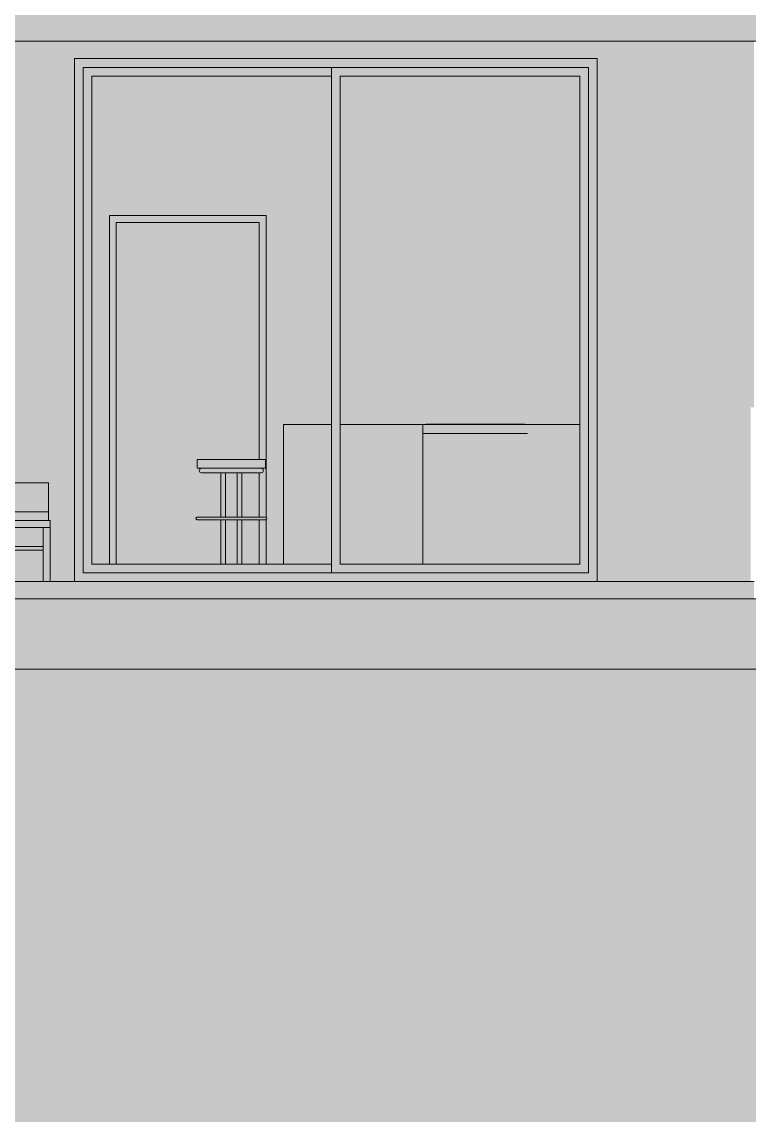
# Model space of a CAD drawing. Header units: centimetres. Extents: x -4381 to 5639, y -3920 to 4826.
# Drawn here: x 179.48 to 183.66, y 7.56 to 13.83 of the extents above; entities that cross this region are included whole.
import ezdxf
from ezdxf.xclip import XClip

# ---------------------------------------------------------------- set-up
doc = ezdxf.new("R2010")
doc.units = ezdxf.units.CM
doc.header["$MEASUREMENT"] = 0
doc.header["$XCLIPFRAME"] = 0
doc.set_wipeout_variables(frame=1)
doc.linetypes.add('Wipeout_Contour', pattern=[100, 0, -100])
for name, color, linetype in [('01- MOBILIER', 7, 'Continuous'), ('Dalles', 7, 'Continuous'), ('Drawing & Figure', 7, 'Continuous'), ('Structural - Bearing', 7, 'Continuous')]:
    doc.layers.add(name, color=color, linetype=linetype)
for name, color, linetype, lineweight in [('01- MOBILIER_Pen_No__1', 7, 'Continuous', 5), ('01- MOBILIER_Pen_No__18', 9, 'Continuous', 5), ('01- MOBILIER_Pen_No__7', 7, 'Continuous', 5), ('0_Pen_No__1', 7, 'Continuous', 5), ('0_Pen_No__2', 8, 'Continuous', 5), ('Dalles_Pen_No__1', 7, 'Continuous', 5), ('Structural - Bearing_Pen_No__1', 7, 'Continuous', 5), ('Structural - Bearing_Pen_No__18', 9, 'Continuous', 5), ('Structural - Bearing_Pen_No__7', 7, 'Continuous', 5)]:
    doc.layers.add(name, color=color, linetype=linetype, lineweight=lineweight)
for name, color, linetype, lineweight, true_color in [('01- MOBILIER_Pen_No__186', 7, 'Continuous', 5, 0xe8e8e8), ('01- MOBILIER_Pen_No__62', 7, 'Continuous', 5, 0xaaaaaa), ('03-Personnages.2D_Pen_No__58', 7, 'Continuous', 5, 0xdf0000), ('0_Pen_No__102', 7, 'Continuous', 5, 0xcccccc), ('Dalles_Pen_No__178', 7, 'Continuous', 5, 0xbda888), ('Dalles_Pen_No__61', 7, 'Continuous', 5, 0x6a6a6a), ('Structural - Bearing_Pen_No__102', 7, 'Continuous', 5, 0xcccccc), ('Structural - Bearing_Pen_No__112', 7, 'Continuous', 5, 0xd5aaaa), ('Structural - Bearing_Pen_No__178', 7, 'Continuous', 5, 0xbda888)]:
    doc.layers.add(name, color=color, linetype=linetype, lineweight=lineweight, true_color=true_color)

# ---------------------------------------------------------------- blocks, each defined once
blk = doc.blocks.new('Drawing_15_15', base_point=(-267.6734, 10.6179))
at = {"color": 254, "linetype": 'Wipeout_Contour', "lineweight": 0, "ltscale": 1102.961805}
blk.add_wipeout([(183.3853, 13.7179), (183.3853, 10.6179), (183.6653, 10.6179), (183.6653, 11.6179), (183.6853, 11.6179), (183.6853, 13.7179)], dxfattribs=at).dxf.layer = 'Structural - Bearing'
at = {"color": 254, "linetype": 'Wipeout_Contour', "lineweight": 0, "ltscale": 720.8977}
blk.add_wipeout([(179.8353, 10.6679), (179.8353, 13.5679), (179.7853, 13.5679), (179.7853, 10.6679)], dxfattribs=at).dxf.layer = 'Structural - Bearing'
at = {"color": 254, "linetype": 'Wipeout_Contour', "lineweight": 0, "ltscale": 732.671045}
blk.add_wipeout([(182.7353, 13.5679), (182.7353, 10.6679), (182.7853, 10.6679), (182.7853, 13.5679)], dxfattribs=at).dxf.layer = 'Structural - Bearing'
at = {"color": 254, "linetype": 'Wipeout_Contour', "lineweight": 0, "ltscale": 1417.255943}
blk.add_wipeout([(172.3353, 10.1179), (174.3353, 10.1179), (174.3353, 10.3179), (174.6353, 10.3179), (174.6353, 10.1144), (185.4853, 10.1144), (185.4853, 10.5179), (172.3353, 10.5179)], dxfattribs=at).dxf.layer = 'Structural - Bearing'
at = {"color": 254, "linetype": 'Wipeout_Contour', "lineweight": 0, "ltscale": 1949.553127}
blk.add_wipeout([(171.2353, 9.3144), (171.2353, 8.2641), (171.834, 8.0562), (172.6538, 7.7783), (173.3279, 7.5562), (174.174, 7.2179), (179.4853, 7.2179), (179.4853, 6.2594), (180.4144, 6.1562), (186.2853, 6.1562), (186.2853, 9.3144)], dxfattribs=at).dxf.layer = 'Structural - Bearing'
at = {"layer": 'Structural - Bearing_Pen_No__112', "linetype": 'Continuous', "ltscale": 10}
blk.add_hatch(color=256, dxfattribs=at).paths.add_polyline_path([(183.3853, 13.7179), (183.3853, 10.6179), (183.6653, 10.6179), (183.6653, 11.6179), (183.6853, 11.6179), (183.6853, 13.7179)])
at = {"layer": 'Structural - Bearing_Pen_No__178', "linetype": 'Continuous', "ltscale": 10}
for points in [[(172.3353, 10.1179), (174.3353, 10.1179), (174.3353, 10.3179), (174.6353, 10.3179), (174.6353, 10.1144), (185.4853, 10.1144), (185.4853, 10.5179), (172.3353, 10.5179)], [(171.2353, 9.3144), (171.2353, 8.2641), (171.834, 8.0562), (172.6538, 7.7783), (173.3279, 7.5562), (174.174, 7.2179), (179.4853, 7.2179), (179.4853, 6.2594), (180.4144, 6.1562), (186.2853, 6.1562), (186.2853, 9.3144)]]:
    blk.add_hatch(color=256, dxfattribs=at).paths.add_polyline_path(points)
at = {"layer": 'Structural - Bearing_Pen_No__18', "linetype": 'Continuous', "ltscale": 10}
for points in [[(179.8353, 10.6679), (179.8353, 13.5679), (179.7853, 13.5679), (179.7853, 10.6679)], [(182.7353, 13.5679), (182.7353, 10.6679), (182.7853, 10.6679), (182.7853, 13.5679)]]:
    blk.add_hatch(color=256, dxfattribs=at).paths.add_polyline_path(points)
at = {"color": 254, "linetype": 'Wipeout_Contour', "lineweight": 0, "ltscale": 717.604385}
blk.add_wipeout([(172.0353, 14.1179), (172.0353, 13.7179), (185.6853, 13.7179), (185.6853, 14.1179)], dxfattribs=at).dxf.layer = 'Dalles'
at = {"color": 254, "linetype": 'Wipeout_Contour', "lineweight": 0, "ltscale": 1090.689993}
blk.add_wipeout([(179.7853, 13.6179), (179.7853, 13.5679), (179.8353, 13.5679), (182.7353, 13.5679), (182.7853, 13.5679), (182.7853, 13.6179)], dxfattribs=at).dxf.layer = 'Structural - Bearing'
at = {"color": 254, "linetype": 'Wipeout_Contour', "lineweight": 0, "ltscale": 721.095705}
blk.add_wipeout([(179.8853, 10.7179), (179.8853, 13.5179), (179.8353, 13.5179), (179.8353, 10.7179)], dxfattribs=at).dxf.layer = 'Structural - Bearing'
at = {"color": 254, "linetype": 'Wipeout_Contour', "lineweight": 0, "ltscale": 732.469976}
blk.add_wipeout([(182.6853, 13.5179), (182.6853, 10.7179), (182.7353, 10.7179), (182.7353, 13.5179)], dxfattribs=at).dxf.layer = 'Structural - Bearing'
at = {"color": 254, "linetype": 'Wipeout_Contour', "lineweight": 0, "ltscale": 1089.649787}
blk.add_wipeout([(179.7853, 10.6679), (179.7853, 10.6179), (182.7853, 10.6179), (182.7853, 10.6679), (182.7353, 10.6679), (179.8353, 10.6679)], dxfattribs=at).dxf.layer = 'Structural - Bearing'
at = {"color": 254, "linetype": 'Wipeout_Contour', "lineweight": 0, "ltscale": 716.129832}
blk.add_wipeout([(171.2353, 10.1144), (171.2353, 9.6144), (186.2853, 9.6144), (186.2853, 10.1144)], dxfattribs=at).dxf.layer = 'Structural - Bearing'
at = {"layer": 'Dalles_Pen_No__61', "linetype": 'Continuous', "ltscale": 10}
blk.add_hatch(color=256, dxfattribs=at).paths.add_polyline_path([(172.0353, 14.1179), (172.0353, 13.7179), (185.6853, 13.7179), (185.6853, 14.1179)])
at = {"layer": 'Structural - Bearing_Pen_No__178', "linetype": 'Continuous', "ltscale": 10}
blk.add_hatch(color=256, dxfattribs=at).paths.add_polyline_path([(171.2353, 10.1144), (171.2353, 9.6144), (186.2853, 9.6144), (186.2853, 10.1144)])
at = {"layer": 'Structural - Bearing_Pen_No__18', "linetype": 'Continuous', "ltscale": 10}
for points in [[(179.7853, 13.6179), (179.7853, 13.5679), (179.8353, 13.5679), (182.7353, 13.5679), (182.7853, 13.5679), (182.7853, 13.6179)], [(179.8853, 10.7179), (179.8853, 13.5179), (179.8353, 13.5179), (179.8353, 10.7179)], [(182.6853, 13.5179), (182.6853, 10.7179), (182.7353, 10.7179), (182.7353, 13.5179)], [(179.7853, 10.6679), (179.7853, 10.6179), (182.7853, 10.6179), (182.7853, 10.6679), (182.7353, 10.6679), (179.8353, 10.6679)]]:
    blk.add_hatch(color=256, dxfattribs=at).paths.add_polyline_path(points)
at = {"layer": '0_Pen_No__1', "linetype": 'Continuous', "ltscale": 10}
for p, q in [((171.2353, 10.1144), (186.2853, 10.1144)), ((185.4853, 10.1144), (172.0353, 10.1144))]:
    blk.add_line(p, q, dxfattribs=at)
at = {"layer": 'Structural - Bearing_Pen_No__1', "linetype": 'Continuous', "ltscale": 10}
blk.add_line((186.2853, 10.1144), (171.2353, 10.1144), dxfattribs=at)
at = {"color": 254, "linetype": 'Wipeout_Contour', "lineweight": 0, "ltscale": 716.04311}
blk.add_wipeout([(171.2353, 9.6144), (171.2353, 9.3144), (186.2853, 9.3144), (186.2853, 9.6144)], dxfattribs=at).dxf.layer = 'Dalles'
at = {"color": 254, "linetype": 'Wipeout_Contour', "lineweight": 0, "ltscale": 905.041837}
blk.add_wipeout([(179.8353, 13.5179), (179.8853, 13.5179), (181.2603, 13.5179), (181.2603, 13.5679), (179.8353, 13.5679)], dxfattribs=at).dxf.layer = 'Structural - Bearing'
at = {"color": 254, "linetype": 'Wipeout_Contour', "lineweight": 0, "ltscale": 904.15789}
blk.add_wipeout([(179.8353, 10.6679), (181.2603, 10.6679), (181.2603, 10.7179), (179.8853, 10.7179), (179.8353, 10.7179)], dxfattribs=at).dxf.layer = 'Structural - Bearing'
at = {"layer": '0_Pen_No__2', "linetype": 'Continuous', "ltscale": 10}
blk.add_hatch(color=256, dxfattribs=at).paths.add_polyline_path([(171.2353, 10.1144), (171.2353, 8.2641), (174.174, 7.2179), (179.4853, 7.2179), (179.4853, 6.1562), (185.7853, 6.1562), (186.2853, 6.1562), (186.2853, 8.2641), (186.2853, 10.1144)])
at = {"layer": 'Dalles_Pen_No__178', "linetype": 'Continuous', "ltscale": 10}
blk.add_hatch(color=256, dxfattribs=at).paths.add_polyline_path([(171.2353, 9.6144), (171.2353, 9.3144), (186.2853, 9.3144), (186.2853, 9.6144)])
at = {"layer": 'Structural - Bearing_Pen_No__18', "linetype": 'Continuous', "ltscale": 10}
for points in [[(179.8353, 13.5179), (179.8853, 13.5179), (181.2603, 13.5179), (181.2603, 13.5679), (179.8353, 13.5679)], [(179.8353, 10.6679), (181.2603, 10.6679), (181.2603, 10.7179), (179.8853, 10.7179), (179.8353, 10.7179)]]:
    blk.add_hatch(color=256, dxfattribs=at).paths.add_polyline_path(points)
at = {"color": 254, "linetype": 'Wipeout_Contour', "lineweight": 0, "ltscale": 723.938732}
blk.add_wipeout([(179.8853, 13.5179), (179.8853, 10.7179), (181.2603, 10.7179), (181.2603, 13.5179)], dxfattribs=at).dxf.layer = 'Structural - Bearing'
at = {"layer": 'Structural - Bearing_Pen_No__102', "linetype": 'Continuous', "ltscale": 10}
blk.add_hatch(color=256, dxfattribs=at).paths.add_polyline_path([(179.8853, 13.5179), (179.8853, 10.7179), (181.2603, 10.7179), (181.2603, 13.5179)])
at = {"color": 254, "linetype": 'Wipeout_Contour', "lineweight": 0, "ltscale": 726.78274}
blk.add_wipeout([(181.3103, 10.7179), (181.3103, 13.5179), (181.2603, 13.5179), (181.2603, 10.7179)], dxfattribs=at).dxf.layer = 'Structural - Bearing'
at = {"layer": 'Structural - Bearing_Pen_No__18', "linetype": 'Continuous', "ltscale": 10}
blk.add_hatch(color=256, dxfattribs=at).paths.add_polyline_path([(181.3103, 10.7179), (181.3103, 13.5179), (181.2603, 13.5179), (181.2603, 10.7179)])
at = {"color": 254, "linetype": 'Wipeout_Contour', "lineweight": 0, "ltscale": 1094.931848}
blk.add_wipeout([(182.7353, 13.5679), (181.2603, 13.5679), (181.2603, 13.5179), (181.3103, 13.5179), (182.6853, 13.5179), (182.7353, 13.5179)], dxfattribs=at).dxf.layer = 'Structural - Bearing'
at = {"color": 254, "linetype": 'Wipeout_Contour', "lineweight": 0, "ltscale": 1093.935462}
blk.add_wipeout([(181.2603, 10.6679), (182.7353, 10.6679), (182.7353, 10.7179), (182.6853, 10.7179), (181.3103, 10.7179), (181.2603, 10.7179)], dxfattribs=at).dxf.layer = 'Structural - Bearing'
at = {"layer": 'Structural - Bearing_Pen_No__18', "linetype": 'Continuous', "ltscale": 10}
for points in [[(182.7353, 13.5679), (181.2603, 13.5679), (181.2603, 13.5179), (181.3103, 13.5179), (182.6853, 13.5179), (182.7353, 13.5179)], [(181.2603, 10.6679), (182.7353, 10.6679), (182.7353, 10.7179), (182.6853, 10.7179), (181.3103, 10.7179), (181.2603, 10.7179)]]:
    blk.add_hatch(color=256, dxfattribs=at).paths.add_polyline_path(points)
at = {"color": 254, "linetype": 'Wipeout_Contour', "lineweight": 0, "ltscale": 729.625875}
blk.add_wipeout([(182.6853, 10.7179), (182.6853, 13.5179), (181.3103, 13.5179), (181.3103, 10.7179)], dxfattribs=at).dxf.layer = 'Structural - Bearing'
at = {"layer": 'Structural - Bearing_Pen_No__102', "linetype": 'Continuous', "ltscale": 10}
blk.add_hatch(color=256, dxfattribs=at).paths.add_polyline_path([(182.6853, 10.7179), (182.6853, 13.5179), (181.3103, 13.5179), (181.3103, 10.7179)])
at = {"color": 254, "linetype": 'Wipeout_Contour', "lineweight": 0, "ltscale": 4986.164453}
blk.add_wipeout([(172.0353, 10.6179), (172.5853, 10.6179), (172.5853, 13.6179), (174.5853, 13.6179), (174.5853, 10.6179), (175.4951, 10.6179), (175.4951, 10.9679), (175.5051, 10.9679), (175.5051, 11.1835), (175.6853, 11.1835), (175.6853, 13.6179), (178.6853, 13.6179), (178.6853, 10.6179), (178.9951, 10.6179), (178.9951, 10.9679), (179.0051, 10.9679), (179.0051, 11.1835), (179.6351, 11.1835), (179.6351, 10.9679), (179.6451, 10.9679), (179.6451, 10.6179), (179.7853, 10.6179), (179.7853, 13.6179), (182.7853, 13.6179), (182.7853, 10.6179), (183.3853, 10.6179), (183.3853, 13.7179), (172.0353, 13.7179)], dxfattribs=at).dxf.layer = 'Structural - Bearing'
at = {"layer": 'Structural - Bearing_Pen_No__112', "linetype": 'Continuous', "ltscale": 10}
blk.add_hatch(color=256, dxfattribs=at).paths.add_polyline_path([(172.0353, 10.6179), (172.5853, 10.6179), (172.5853, 13.6179), (174.5853, 13.6179), (174.5853, 10.6179), (175.4951, 10.6179), (175.4951, 10.9679), (175.5051, 10.9679), (175.5051, 11.1835), (175.6853, 11.1835), (175.6853, 13.6179), (178.6853, 13.6179), (178.6853, 10.6179), (178.9951, 10.6179), (178.9951, 10.9679), (179.0051, 10.9679), (179.0051, 11.1835), (179.6351, 11.1835), (179.6351, 10.9679), (179.6451, 10.9679), (179.6451, 10.6179), (179.7853, 10.6179), (179.7853, 13.6179), (182.7853, 13.6179), (182.7853, 10.6179), (183.3853, 10.6179), (183.3853, 13.7179), (172.0353, 13.7179)])
at = {"layer": '01- MOBILIER_Pen_No__7', "linetype": 'Continuous', "ltscale": 10}
for p, q in [((180.9853, 11.5179), (181.2603, 11.5179)), ((180.9853, 11.5179), (180.9853, 10.7179)), ((181.3103, 11.5179), (181.7853, 11.5179)), ((182.6853, 11.5179), (181.7853, 11.5179)), ((181.7853, 11.5179), (181.7853, 10.7179)), ((181.7953, 11.5187), (181.8021, 11.5199)), ((181.7953, 11.5187), (181.7953, 11.5179)), ((181.7953, 11.5179), (182.3753, 11.5187)), ((181.8021, 11.5199), (182.3685, 11.5199)), ((181.8572, 11.5209), (181.8475, 11.5209)), ((181.8475, 11.5199), (181.8475, 11.5209)), ((181.8838, 11.5209), (181.8572, 11.5209)), ((181.8572, 11.5199), (181.8572, 11.5209)), ((181.92, 11.5209), (181.8838, 11.5209)), ((181.8838, 11.5199), (181.8838, 11.5209)), ((181.9563, 11.5209), (181.92, 11.5209)), ((181.92, 11.5199), (181.92, 11.5209)), ((181.9828, 11.5209), (181.9563, 11.5209)), ((181.9563, 11.5199), (181.9563, 11.5209)), ((181.9925, 11.5209), (181.9828, 11.5209)), ((181.9828, 11.5199), (181.9828, 11.5209)), ((181.9925, 11.5199), (181.9925, 11.5209)), ((182.0062, 11.5209), (181.9925, 11.5209)), ((182.0446, 11.5209), (182.0062, 11.5209)), ((182.0062, 11.5199), (182.0062, 11.5209)), ((182.0587, 11.5209), (182.0446, 11.5209)), ((182.0446, 11.5199), (182.0446, 11.5209)), ((182.0587, 11.5199), (182.0587, 11.5209)), ((182.1082, 11.5209), (182.0825, 11.5209)), ((182.0825, 11.5199), (182.0825, 11.5209)), ((182.1082, 11.5199), (182.1082, 11.5209)), ((182.1419, 11.5209), (182.1325, 11.5209)), ((182.1325, 11.5199), (182.1325, 11.5209)), ((182.1675, 11.5209), (182.1419, 11.5209)), ((182.1419, 11.5199), (182.1419, 11.5209)), ((182.2025, 11.5209), (182.1675, 11.5209)), ((182.1675, 11.5199), (182.1675, 11.5209)), ((182.2375, 11.5209), (182.2025, 11.5209)), ((182.2025, 11.5199), (182.2025, 11.5209)), ((182.2631, 11.5209), (182.2375, 11.5209)), ((182.2375, 11.5199), (182.2375, 11.5209)), ((182.2725, 11.5209), (182.2631, 11.5209)), ((182.2631, 11.5199), (182.2631, 11.5209)), ((182.2725, 11.5199), (182.2725, 11.5209)), ((182.2771, 11.5209), (182.2725, 11.5209)), ((182.2968, 11.5209), (182.2771, 11.5209)), ((182.2771, 11.5199), (182.2771, 11.5209)), ((182.3225, 11.5209), (182.2968, 11.5209)), ((182.2968, 11.5199), (182.2968, 11.5209)), ((182.3225, 11.5199), (182.3225, 11.5209)), ((182.3685, 11.5199), (182.3753, 11.5187)), ((182.3753, 11.5187), (182.3753, 11.5179)), ((182.3853, 11.4679), (181.7853, 11.4679)), ((180.5121, 11.3179), (180.4884, 11.3179)), ((180.4884, 11.3179), (180.4884, 11.2679)), ((180.5568, 11.3179), (180.5121, 11.3179)), ((180.6169, 11.3179), (180.5568, 11.3179)), ((180.6853, 11.3179), (180.6169, 11.3179)), ((180.7537, 11.3179), (180.6853, 11.3179)), ((180.8139, 11.3179), (180.7537, 11.3179)), ((180.8585, 11.3179), (180.8139, 11.3179)), ((180.8823, 11.3179), (180.8585, 11.3179)), ((180.8823, 11.3179), (180.8823, 11.2679)), ((180.5121, 11.2679), (180.4884, 11.2679)), ((180.5023, 11.2591), (180.5015, 11.2545)), ((180.5015, 11.2545), (180.5023, 11.25)), ((180.5046, 11.2631), (180.5023, 11.2591)), ((180.5023, 11.25), (180.5046, 11.246)), ((180.5081, 11.2661), (180.5046, 11.2631)), ((180.5046, 11.246), (180.5081, 11.243)), ((180.5124, 11.2677), (180.5081, 11.2661)), ((180.5081, 11.243), (180.5124, 11.2414)), ((180.5568, 11.2679), (180.5121, 11.2679)), ((180.5124, 11.2677), (180.5332, 11.2677)), ((180.5124, 11.2414), (180.5332, 11.2414)), ((180.5332, 11.2677), (180.5724, 11.2677)), ((180.5332, 11.2414), (180.5724, 11.2414)), ((180.6169, 11.2679), (180.5568, 11.2679)), ((180.5724, 11.2677), (180.6253, 11.2677)), ((180.5724, 11.2414), (180.6253, 11.2414)), ((180.6853, 11.2679), (180.6169, 11.2679)), ((180.6253, 11.2677), (180.6853, 11.2677)), ((180.6253, 11.2414), (180.6853, 11.2414)), ((180.6255, 11.2324), (180.6255, 11.2414)), ((180.6255, 11.2179), (180.6255, 11.2324)), ((180.6522, 11.2324), (180.6522, 11.2414)), ((180.6522, 11.2179), (180.6522, 11.2324)), ((180.7537, 11.2679), (180.6853, 11.2679)), ((180.6853, 11.2677), (180.7454, 11.2677)), ((180.6853, 11.2414), (180.7454, 11.2414)), ((180.7185, 11.2324), (180.7185, 11.2414)), ((180.7185, 11.2179), (180.7185, 11.2324)), ((180.7452, 11.2324), (180.7452, 11.2414)), ((180.7452, 11.2179), (180.7452, 11.2324)), ((180.7454, 11.2677), (180.7982, 11.2677)), ((180.7454, 11.2414), (180.7982, 11.2414)), ((180.8139, 11.2679), (180.7537, 11.2679)), ((180.7982, 11.2677), (180.8375, 11.2677)), ((180.7982, 11.2414), (180.8375, 11.2414)), ((180.8585, 11.2679), (180.8139, 11.2679)), ((180.8375, 11.2677), (180.8583, 11.2677)), ((180.8375, 11.2414), (180.8583, 11.2414)), ((180.8583, 11.2677), (180.8626, 11.2661)), ((180.8626, 11.243), (180.8583, 11.2414)), ((180.8823, 11.2679), (180.8585, 11.2679)), ((180.8626, 11.2661), (180.8661, 11.2631)), ((180.8661, 11.246), (180.8626, 11.243)), ((180.8661, 11.2631), (180.8684, 11.2591)), ((180.8684, 11.25), (180.8661, 11.246)), ((180.8684, 11.2591), (180.8692, 11.2545)), ((180.8692, 11.2545), (180.8684, 11.25)), ((180.6255, 11.2022), (180.6255, 11.2179)), ((180.6255, 11.1871), (180.6255, 11.2022)), ((180.6257, 10.9871), (180.6257, 11.1882)), ((180.652, 10.9871), (180.652, 11.1882)), ((180.6522, 11.2022), (180.6522, 11.2179)), ((180.6522, 11.1871), (180.6522, 11.2022)), ((180.7185, 11.2022), (180.7185, 11.2179)), ((180.7185, 11.1871), (180.7185, 11.2022)), ((180.7187, 10.9871), (180.7187, 11.1882)), ((180.745, 10.9871), (180.745, 11.1882)), ((180.7452, 11.2022), (180.7452, 11.2179)), ((180.7452, 11.1871), (180.7452, 11.2022)), ((180.4829, 10.9835), (180.482, 10.9811)), ((180.482, 10.9811), (180.482, 10.9786)), ((180.482, 10.9786), (180.4829, 10.9762)), ((180.4845, 10.9854), (180.4829, 10.9835)), ((180.4867, 10.9867), (180.4845, 10.9854)), ((180.4891, 10.9871), (180.4867, 10.9867)), ((180.4891, 10.9871), (180.4896, 10.9871)), ((180.4896, 10.9871), (180.4926, 10.9871)), ((180.5448, 10.9871), (180.4926, 10.9871)), ((180.6113, 10.9871), (180.5448, 10.9871)), ((180.6853, 10.9871), (180.6113, 10.9871)), ((180.7593, 10.9871), (180.6853, 10.9871)), ((180.8258, 10.9871), (180.7593, 10.9871)), ((180.8781, 10.9871), (180.8258, 10.9871)), ((180.8811, 10.9871), (180.8781, 10.9871)), ((180.8815, 10.9871), (180.8811, 10.9871)), ((180.884, 10.9867), (180.8815, 10.9871)), ((180.8862, 10.9854), (180.884, 10.9867)), ((180.8878, 10.9835), (180.8862, 10.9854)), ((180.8887, 10.9811), (180.8878, 10.9835)), ((180.8878, 10.9762), (180.8887, 10.9786)), ((180.8887, 10.9786), (180.8887, 10.9811)), ((180.4829, 10.9762), (180.4845, 10.9742)), ((180.4845, 10.9742), (180.4867, 10.973)), ((180.4867, 10.973), (180.4891, 10.9725)), ((180.4891, 10.9725), (180.4896, 10.9725)), ((180.4896, 10.9725), (180.4926, 10.9725)), ((180.5448, 10.9725), (180.4926, 10.9725)), ((180.6113, 10.9725), (180.5448, 10.9725)), ((180.6853, 10.9725), (180.6113, 10.9725)), ((180.6257, 10.7179), (180.6257, 10.9725)), ((180.652, 10.7179), (180.652, 10.9725)), ((180.7593, 10.9725), (180.6853, 10.9725)), ((180.7187, 10.7179), (180.7187, 10.9725)), ((180.745, 10.7179), (180.745, 10.9725)), ((180.8258, 10.9725), (180.7593, 10.9725)), ((180.8781, 10.9725), (180.8258, 10.9725)), ((180.8811, 10.9725), (180.8781, 10.9725)), ((180.8815, 10.9725), (180.8811, 10.9725)), ((180.8815, 10.9725), (180.884, 10.973)), ((180.884, 10.973), (180.8862, 10.9742)), ((180.8862, 10.9742), (180.8878, 10.9762))]:
    blk.add_line(p, q, dxfattribs=at)
at = {"layer": 'Dalles_Pen_No__1', "linetype": 'Continuous', "ltscale": 10}
blk.add_line((185.6853, 13.7179), (172.0353, 13.7179), dxfattribs=at)
at = {"layer": 'Structural - Bearing_Pen_No__1', "linetype": 'Continuous', "ltscale": 10}
for p, q in [((182.7853, 13.6179), (179.7853, 13.6179)), ((179.8353, 13.5679), (179.8353, 10.6679)), ((181.2603, 13.5679), (179.8353, 13.5679)), ((181.2603, 13.5179), (181.2603, 13.5679)), ((181.2603, 13.5679), (182.7353, 13.5679)), ((182.7353, 13.5679), (182.7353, 13.5179)), ((179.8853, 13.5179), (179.8853, 10.7179)), ((181.2603, 13.5179), (179.8853, 13.5179)), ((181.2603, 10.7179), (181.2603, 13.5179)), ((181.3103, 13.5179), (181.3103, 10.7179)), ((182.6853, 13.5179), (181.3103, 13.5179)), ((182.6853, 10.7179), (182.6853, 13.5179)), ((182.7353, 13.5179), (182.7353, 10.7179)), ((179.9853, 10.7179), (179.9853, 12.7179)), ((179.9853, 12.7179), (180.8853, 12.7179)), ((180.8853, 12.7179), (180.8853, 10.9859)), ((180.8853, 10.9738), (180.8853, 10.7179)), ((179.8353, 10.6679), (181.2603, 10.6679)), ((179.8853, 10.7179), (181.2603, 10.7179)), ((181.2603, 10.6679), (181.2603, 10.7179)), ((182.7353, 10.6679), (181.2603, 10.6679)), ((181.3103, 10.7179), (182.6853, 10.7179)), ((182.7353, 10.7179), (182.7353, 10.6679))]:
    blk.add_line(p, q, dxfattribs=at)
at = {"layer": 'Structural - Bearing_Pen_No__7', "linetype": 'Continuous', "ltscale": 10}
for p, q in [((180.0253, 10.7179), (180.0253, 12.6779)), ((180.0253, 12.6779), (180.8453, 12.6779)), ((180.8453, 12.6779), (180.8453, 11.3179)), ((180.8453, 11.2679), (180.8453, 11.2677)), ((180.8453, 11.2414), (180.8453, 10.9871)), ((180.8453, 10.9725), (180.8453, 10.7179))]:
    blk.add_line(p, q, dxfattribs=at)
at = {"color": 254, "linetype": 'Wipeout_Contour', "lineweight": 0, "ltscale": 718.600229}
blk.add_wipeout([(179.6051, 10.9279), (179.0351, 10.9279), (179.0351, 10.8179), (179.6051, 10.8179)], dxfattribs=at).dxf.layer = 'Structural - Bearing'
at = {"layer": 'Structural - Bearing_Pen_No__112', "linetype": 'Continuous', "ltscale": 10}
blk.add_hatch(color=256, dxfattribs=at).paths.add_polyline_path([(179.6051, 10.9279), (179.0351, 10.9279), (179.0351, 10.8179), (179.6051, 10.8179)])
at = {"color": 254, "linetype": 'Wipeout_Contour', "lineweight": 0, "ltscale": 718.618415}
blk.add_wipeout([(179.6451, 10.9279), (179.6451, 10.9679), (178.9951, 10.9679), (178.9951, 10.9279)], dxfattribs=at).dxf.layer = '01- MOBILIER'
at = {"color": 254, "linetype": 'Wipeout_Contour', "lineweight": 0, "ltscale": 718.560623}
blk.add_wipeout([(179.6051, 10.7979), (179.0351, 10.7979), (179.0351, 10.6179), (179.6051, 10.6179)], dxfattribs=at).dxf.layer = 'Structural - Bearing'
at = {"layer": '01- MOBILIER_Pen_No__62', "linetype": 'Continuous', "ltscale": 10}
blk.add_hatch(color=256, dxfattribs=at).paths.add_polyline_path([(179.6451, 10.9279), (179.6451, 10.9679), (178.9951, 10.9679), (178.9951, 10.9279)])
at = {"layer": 'Structural - Bearing_Pen_No__112', "linetype": 'Continuous', "ltscale": 10}
blk.add_hatch(color=256, dxfattribs=at).paths.add_polyline_path([(179.6051, 10.7979), (179.0351, 10.7979), (179.0351, 10.6179), (179.6051, 10.6179)])
at = {"color": 254, "linetype": 'Wipeout_Contour', "lineweight": 0, "ltscale": 718.629411}
blk.add_wipeout([(179.6351, 10.9679), (179.6351, 11.0179), (179.0051, 11.0179), (179.0051, 10.9679)], dxfattribs=at).dxf.layer = '01- MOBILIER'
at = {"color": 254, "linetype": 'Wipeout_Contour', "lineweight": 0, "ltscale": 719.794276}
blk.add_wipeout([(179.6451, 10.6179), (179.6451, 10.9279), (179.6051, 10.9279), (179.6051, 10.6179)], dxfattribs=at).dxf.layer = '01- MOBILIER'
at = {"layer": '01- MOBILIER_Pen_No__18', "linetype": 'Continuous', "ltscale": 10}
blk.add_hatch(color=256, dxfattribs=at).paths.add_polyline_path([(179.6351, 10.9679), (179.6351, 11.0179), (179.0051, 11.0179), (179.0051, 10.9679)])
at = {"layer": '01- MOBILIER_Pen_No__62', "linetype": 'Continuous', "ltscale": 10}
blk.add_hatch(color=256, dxfattribs=at).paths.add_polyline_path([(179.6451, 10.6179), (179.6451, 10.9279), (179.6051, 10.9279), (179.6051, 10.6179)])
at = {"layer": '01- MOBILIER_Pen_No__1', "linetype": 'Continuous', "ltscale": 10}
for p, q in [((179.6451, 10.9679), (178.9951, 10.9679)), ((179.6451, 10.9279), (178.9951, 10.9279)), ((179.6451, 10.9279), (179.6451, 10.9679))]:
    blk.add_line(p, q, dxfattribs=at)
at = {"color": 254, "linetype": 'Wipeout_Contour', "lineweight": 0, "ltscale": 718.655957}
blk.add_wipeout([(179.6351, 11.0179), (179.6351, 11.1835), (179.0051, 11.1835), (179.0051, 11.0179)], dxfattribs=at).dxf.layer = '01- MOBILIER'
at = {"color": 254, "linetype": 'Wipeout_Contour', "lineweight": 0, "ltscale": 718.584539}
blk.add_wipeout([(179.6051, 10.7979), (179.6051, 10.8179), (179.0351, 10.8179), (179.0351, 10.7979)], dxfattribs=at).dxf.layer = '01- MOBILIER'
at = {"color": 254, "linetype": 'Wipeout_Contour', "lineweight": 0, "ltscale": 713.295296}
blk.add_wipeout([(172.3353, 10.6179), (172.3353, 10.5179), (183.6853, 10.5179), (183.6853, 10.6179)], dxfattribs=at).dxf.layer = 'Dalles'
at = {"layer": '01- MOBILIER_Pen_No__186', "linetype": 'Continuous', "ltscale": 10}
blk.add_hatch(color=256, dxfattribs=at).paths.add_polyline_path([(179.6351, 11.0179), (179.6351, 11.1835), (179.0051, 11.1835), (179.0051, 11.0179)])
at = {"layer": '01- MOBILIER_Pen_No__62', "linetype": 'Continuous', "ltscale": 10}
blk.add_hatch(color=256, dxfattribs=at).paths.add_polyline_path([(179.6051, 10.7979), (179.6051, 10.8179), (179.0351, 10.8179), (179.0351, 10.7979)])
at = {"layer": '03-Personnages.2D_Pen_No__58', "linetype": 'Continuous', "lineweight": 0, "ltscale": 10, "true_color": 0x6f0000}
blk.add_hatch(color=16, dxfattribs=at).paths.add_polyline_path([(182.0191, 11.8264), (182.0207, 11.8028), (182.0135, 11.7879), (181.9999, 11.749), (181.9906, 11.7278), (181.9655, 11.7027), (181.9593, 11.6825), (181.9448, 11.6438), (181.9329, 11.6041), (181.9299, 11.5816), (181.937, 11.5772), (181.9352, 11.5663), (181.9339, 11.5253), (181.9387, 11.4572), (181.9596, 11.3113), (181.965, 11.3113), (181.9743, 11.2569), (181.986, 11.2101), (181.9883, 11.1961), (181.986, 11.1751), (181.9931, 11.1399), (181.9954, 11.1212), (181.986, 11.0579), (181.9814, 10.9925), (181.9789, 10.8396), (181.9649, 10.7501), (181.954, 10.7303), (181.9271, 10.698), (181.907, 10.6622), (181.8972, 10.6617), (181.8789, 10.6505), (181.8625, 10.6388), (181.8577, 10.6294), (181.8601, 10.6224), (181.8667, 10.6179), (181.9947, 10.6179), (182.003, 10.6257), (182.0098, 10.6524), (182.0135, 10.6747), (182.0175, 10.6811), (182.0309, 10.6889), (182.0331, 10.6796), (182.0333, 10.6549), (182.0309, 10.6199), (182.0354, 10.6178), (182.0425, 10.6199), (182.0425, 10.6421), (182.0416, 10.661), (182.0449, 10.6844), (182.0518, 10.7006), (182.0544, 10.717), (182.0518, 10.7334), (182.0449, 10.7521), (182.0402, 10.7638), (182.0378, 10.7757), (182.0378, 10.7966), (182.0425, 10.827), (182.0609, 10.9246), (182.0727, 10.969), (182.0796, 11.0111), (182.0868, 11.0556), (182.0844, 11.1), (182.082, 11.1259), (182.082, 11.1423), (182.0889, 11.1609), (182.0937, 11.1913), (182.0889, 11.2218), (182.0868, 11.2522), (182.082, 11.2826), (182.082, 11.3098), (182.1076, 11.3095), (182.1265, 11.2826), (182.1358, 11.236), (182.1429, 11.2032), (182.1686, 11.1469), (182.2038, 11.1119), (182.2202, 11.0791), (182.2342, 11.0251), (182.2506, 10.9854), (182.288, 10.9293), (182.3044, 10.8894), (182.3324, 10.824), (182.3419, 10.8052), (182.3409, 10.789), (182.3413, 10.7821), (182.3456, 10.7703), (182.3471, 10.7643), (182.3448, 10.7637), (182.3385, 10.7499), (182.3378, 10.7282), (182.3415, 10.7219), (182.3492, 10.709), (182.3535, 10.6826), (182.3542, 10.6623), (182.3538, 10.6384), (182.3574, 10.6263), (182.3651, 10.6179), (182.4275, 10.6179), (182.4311, 10.6297), (182.4318, 10.641), (182.4297, 10.6619), (182.4259, 10.6733), (182.4195, 10.6982), (182.4137, 10.7208), (182.4131, 10.7425), (182.4096, 10.7561), (182.4032, 10.7713), (182.3975, 10.7936), (182.3911, 10.8192), (182.3864, 10.8473), (182.384, 10.8801), (182.3676, 10.9479), (182.3467, 10.9994), (182.3303, 11.0463), (182.3184, 11.0931), (182.302, 11.1283), (182.2834, 11.168), (182.2623, 11.1984), (182.2482, 11.2453), (182.2411, 11.2945), (182.2389, 11.3079), (182.2455, 11.3078), (182.2448, 11.4015), (182.2441, 11.4518), (182.2399, 11.4951), (182.2454, 11.5032), (182.2516, 11.5084), (182.255, 11.5121), (182.2516, 11.5535), (182.2471, 11.6069), (182.2439, 11.6342), (182.2336, 11.6467), (182.2262, 11.6578), (182.224, 11.6642), (182.2305, 11.6758), (182.2407, 11.684), (182.2547, 11.6985), (182.2783, 11.7075), (182.2861, 11.695), (182.3036, 11.6792), (182.3059, 11.6779), (182.3256, 11.6968), (182.3462, 11.7128), (182.3765, 11.7384), (182.3885, 11.7433), (182.4325, 11.7762), (182.4477, 11.7945), (182.4497, 11.7994), (182.4485, 11.8122), (182.444, 11.8305), (182.4248, 11.872), (182.4116, 11.8892), (182.3821, 11.9237), (182.3648, 11.9513), (182.3492, 11.9756), (182.3408, 12.0029), (182.3209, 12.0284), (182.3124, 12.0313), (182.2793, 12.0431), (182.246, 12.0516), (182.2296, 12.0561), (182.2107, 12.0732), (182.2042, 12.0748), (182.1901, 12.0737), (182.1853, 12.0852), (182.1874, 12.0878), (182.1893, 12.0926), (182.1894, 12.105), (182.1907, 12.114), (182.1933, 12.1173), (182.1959, 12.1279), (182.197, 12.1424), (182.1956, 12.1604), (182.1958, 12.175), (182.194, 12.1958), (182.1886, 12.2153), (182.1793, 12.2404), (182.1589, 12.2588), (182.1498, 12.2671), (182.1327, 12.2696), (182.1258, 12.2687), (182.1133, 12.2674), (182.0928, 12.2649), (182.0891, 12.2641), (182.0822, 12.2625), (182.0688, 12.2564), (182.0611, 12.2491), (182.0576, 12.246), (182.0538, 12.2474), (182.0439, 12.2471), (182.0283, 12.2427), (182.0258, 12.236), (182.0258, 12.2295), (182.0284, 12.2265), (182.0343, 12.2267), (182.0325, 12.2216), (182.033, 12.2169), (182.0316, 12.2131), (182.0274, 12.2114), (182.02, 12.2107), (182.0128, 12.2099), (182.0151, 12.2126), (182.0186, 12.2187), (182.0224, 12.2274), (182.0251, 12.2366), (182.0253, 12.2447), (182.0218, 12.2471), (182.019, 12.2439), (182.012, 12.238), (182.0059, 12.2339), (182.0007, 12.2354), (181.9969, 12.2314), (181.9971, 12.2216), (181.9944, 12.2118), (181.9887, 12.2035), (181.9789, 12.1982), (181.9735, 12.1894), (181.9635, 12.1734), (181.9544, 12.1608), (181.9346, 12.14), (181.9245, 12.1253), (181.9218, 12.1202), (181.9156, 12.1211), (181.8974, 12.1228), (181.8832, 12.1226), (181.8768, 12.1206), (181.8653, 12.1024), (181.8386, 12.0644), (181.8069, 12.0026), (181.7997, 11.9791), (181.8006, 11.967), (181.8046, 11.9597), (181.8289, 11.9447), (181.8549, 11.9307), (181.9052, 11.9127), (181.9572, 11.8987), (182.0037, 11.8781)])
at = {"layer": '0_Pen_No__102', "linetype": 'Continuous', "lineweight": 0, "ltscale": 10, "true_color": 0x666666}
blk.add_hatch(color=251, dxfattribs=at).paths.add_polyline_path([(172.0353, 10.5179), (172.0353, 10.1144), (185.4853, 10.1144), (185.4853, 10.5179)])
at = {"layer": 'Dalles_Pen_No__178', "linetype": 'Continuous', "ltscale": 10}
blk.add_hatch(color=256, dxfattribs=at).paths.add_polyline_path([(172.3353, 10.6179), (172.3353, 10.5179), (183.6853, 10.5179), (183.6853, 10.6179)])
at = {"layer": '01- MOBILIER_Pen_No__1', "linetype": 'Continuous', "ltscale": 10}
for p, q in [((179.0051, 11.1835), (179.6351, 11.1835)), ((179.6351, 11.1835), (179.6351, 11.0179)), ((179.6351, 11.0179), (179.0051, 11.0179)), ((179.6351, 10.9679), (179.6351, 11.0179)), ((179.6051, 10.6179), (179.6051, 10.9279)), ((179.6451, 10.6179), (179.6451, 10.9279)), ((179.6051, 10.8179), (179.0351, 10.8179)), ((179.6051, 10.7979), (179.0351, 10.7979))]:
    blk.add_line(p, q, dxfattribs=at)
at = {"layer": '0_Pen_No__1', "linetype": 'Continuous', "ltscale": 10}
blk.add_line((172.0353, 10.5179), (185.4853, 10.5179), dxfattribs=at)
at = {"layer": 'Dalles_Pen_No__1', "linetype": 'Continuous', "ltscale": 10}
blk.add_line((183.6853, 10.6179), (172.3353, 10.6179), dxfattribs=at)
at = {"layer": 'Structural - Bearing_Pen_No__1', "linetype": 'Continuous', "ltscale": 10}
for p, q in [((179.7853, 13.6179), (179.7853, 10.6179)), ((182.7853, 10.6179), (182.7853, 13.6179)), ((172.3353, 10.5179), (185.4853, 10.5179))]:
    blk.add_line(p, q, dxfattribs=at)

msp = doc.modelspace()

# ---------------------------------------------------------------- block references
at = {"layer": 'Drawing & Figure', "color": 151, "linetype": 'Continuous', "lineweight": 5, "ltscale": 10, "true_color": 0x80c2ff}
ref = msp.add_blockref('Drawing_15_15', (-267.67341, 10.61787), dxfattribs=at)
XClip(ref).set_block_clipping_path([(150.8554874385, 0.9963282177), (191.9907812231, 21.3358905514)])

doc.saveas('drawing.dxf')
